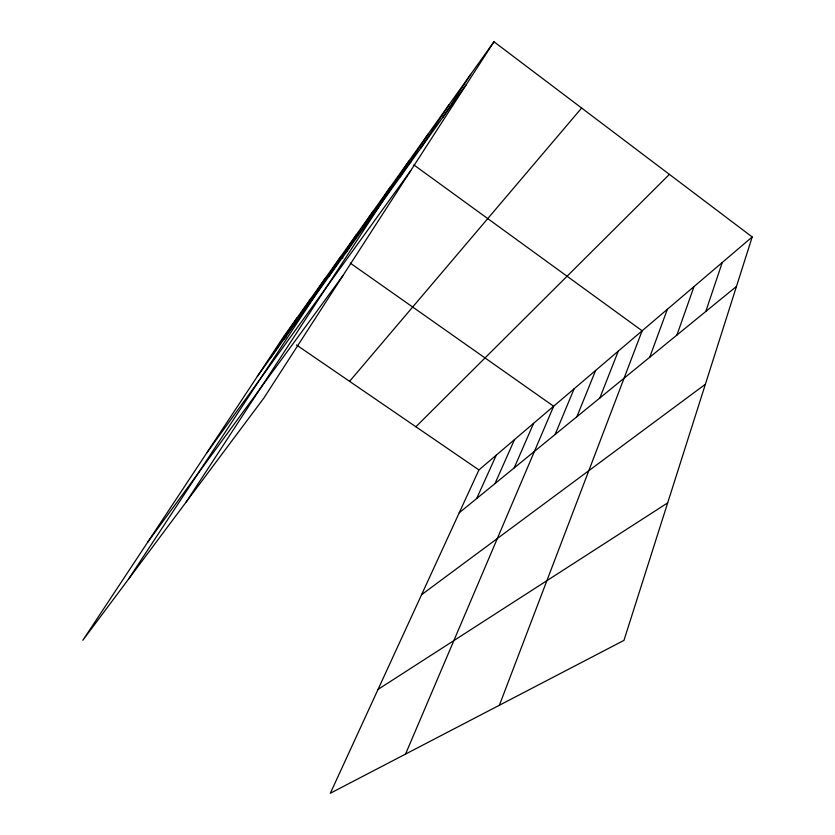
<?xml version="1.0" encoding="UTF-8"?>
<svg xmlns="http://www.w3.org/2000/svg" width="835" height="835" viewBox="0 0 835 835"><rect width="100%" height="100%" fill="white"/><g stroke="black" fill="none" stroke-linecap="round" stroke-linejoin="round"><path stroke-width="1.25" d="M752.199 236.963L623.964 640.393L330.326 793.25L478.925 469.938L752.199 236.963L493.955 41.75L283.858 336.328L82.801 640.32L263.902 398.013L493.955 41.75M705.784 311.497L722.244 262.503M676.914 335.054L694.01 286.572M649.734 357.255L667.363 309.294M499.393 705.241L642.146 330.785L413.868 164.923M599.822 398.003L618.276 351.149M576.86 416.748L595.626 370.458M555.087 434.524L574.104 388.797M405.539 754.088L553.647 406.238L350.262 263.108M514.193 467.913L533.586 423.335M494.967 483.611L514.496 439.617M476.67 498.547L496.293 455.138M420.84 148.098L448.812 105.043M442.748 117.495L470.689 74.378M400.247 176.853L428.209 133.944M362.578 229.458L390.373 186.977M186.215 501.96L408.764 161.207L410.799 162.689M328.959 276.395L356.482 234.51M345.304 253.579L372.974 211.38M298.345 319.147L325.493 277.951M128.527 579.146L340.826 256.46L342.924 257.942M270.363 358.236L297.062 317.811M283.994 339.198L310.933 298.377M257.389 376.355L466.118 84.857M206.621 453.113L410.768 170.57M147.701 542.197L343.101 275.373M349.583 381.344L581.63 108.028M415.893 426.758L669.399 174.379M459.24 512.773L736.47 286.436M421.581 594.697L705.377 384.257M378.057 689.407L667.666 502.889M283.858 336.328L285.956 337.768M296.467 344.959L478.925 469.938"/></g></svg>
